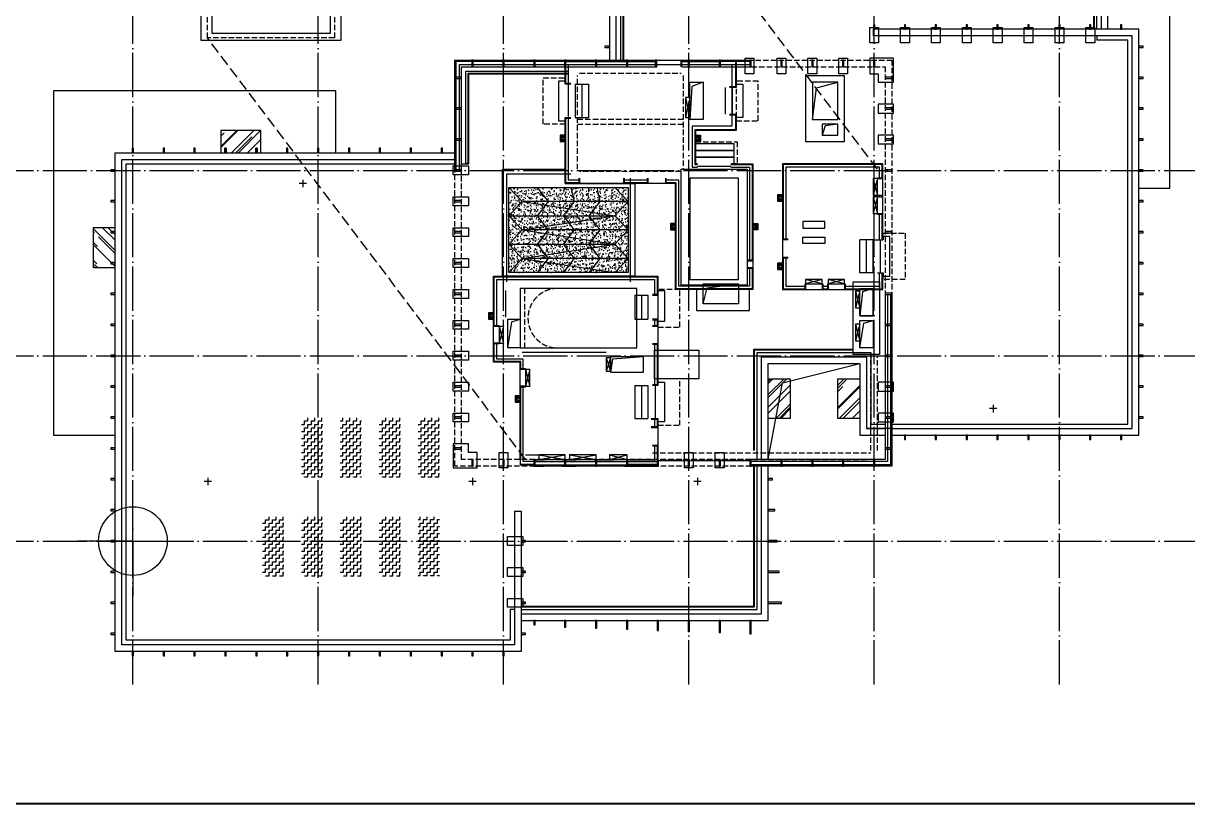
# Model space of a CAD drawing. Extents: x -292644 to 263613, y -713695 to 491457.
# Drawn here: x -4966 to 47815, y 285050 to 320466 of the extents above; entities that cross this region are included whole.
import ezdxf
from ezdxf.xclip import XClip

# ---------------------------------------------------------------- set-up
doc = ezdxf.new("R2010")
doc.units = 0
doc.header["$LTSCALE"] = 1000
doc.header["$MEASUREMENT"] = 0
for name, pattern in [('10#楼幕墙$0$DASH', [0.35, 0.25, -0.1]), ('104-10 轴网$0$DOTE', [2.42, 2, -0.2, 0.02, -0.2]), ('X-104 8#10#平面_t3$0$109-34 轴网$0$L1$0$$AUDIT_BAD_LTYPE1', [0]), ('X-104 8#10#平面_t3$0$DASH', [0.35, 0.25, -0.1]), ('三跑梯-奇数F顶层$0$DASH', [0.35, 0.25, -0.1])]:
    doc.linetypes.add(name, pattern=pattern)
doc.layers.get('0').update_dxf_attribs({"linetype": 'CONTINUOUS'})
doc.layers.get('Defpoints').update_dxf_attribs({"linetype": 'CONTINUOUS'})
for name, color, linetype, plot in [('10#楼幕墙$0$04-不打印_辅助线', 165, 'CONTINUOUS', False), ('X-104 8#10#平面_t3$0$04-不打印_辅助线', 165, 'CONTINUOUS', False), ('三跑梯-奇数F顶层$0$04-不打印_辅助线', 165, 'CONTINUOUS', False)]:
    doc.layers.add(name, color=color, linetype=linetype, plot=plot)
for name, color, linetype in [('10#楼幕墙$0$10#楼幕墙$0$A-C_玻璃幕墙', 140, 'CONTINUOUS'), ('10#楼幕墙$0$A-C_玻璃幕墙', 140, 'CONTINUOUS'), ('10#楼幕墙$0$A-O_屋面', 201, 'CONTINUOUS'), ('10#楼幕墙$0$A-金属背板', 30, 'CONTINUOUS'), ('10#楼幕墙$0$EH_石材', 116, 'CONTINUOUS'), ('104-10 轴网$0$A_AXIS-轴线', 36, '104-10 轴网$0$DOTE'), ('X-104 8#10#平面_t3$0$00-图签', 7, 'CONTINUOUS'), ('X-104 8#10#平面_t3$0$00-图纸会审附图', 1, 'CONTINUOUS'), ('X-104 8#10#平面_t3$0$01-标注_尺寸', 124, 'CONTINUOUS'), ('X-104 8#10#平面_t3$0$05-填充_156', 156, 'CONTINUOUS'), ('X-104 8#10#平面_t3$0$A-C_玻璃幕墙', 140, 'CONTINUOUS'), ('X-104 8#10#平面_t3$0$A-E_栏杆', 232, 'CONTINUOUS'), ('X-104 8#10#平面_t3$0$A-E_楼梯', 171, 'CONTINUOUS'), ('X-104 8#10#平面_t3$0$A-O_分水线', 127, 'CONTINUOUS'), ('X-104 8#10#平面_t3$0$A-O_屋面', 201, 'CONTINUOUS'), ('X-104 8#10#平面_t3$0$A-O_散水', 134, 'CONTINUOUS'), ('X-104 8#10#平面_t3$0$A-SUR_保温', 222, 'CONTINUOUS'), ('X-104 8#10#平面_t3$0$A-SUR_看线', 231, 'CONTINUOUS'), ('X-104 8#10#平面_t3$0$A-TECH_结构', 21, 'CONTINUOUS'), ('X-104 8#10#平面_t3$0$A_STR-砌块墙', 121, 'CONTINUOUS'), ('X-104 8#10#平面_t3$0$D_铝板', 181, 'CONTINUOUS'), ('X-104 8#10#平面_t3$0$E-墙面分格', 146, 'CONTINUOUS'), ('X-104 8#10#平面_t3$0$EH_玻璃', 156, 'CONTINUOUS'), ('X-104 8#10#平面_t3$0$EH_石材', 116, 'CONTINUOUS'), ('X-104 8#10#平面_t3$0$图例', 7, 'CONTINUOUS')]:
    doc.layers.add(name, color=color, linetype=linetype)
doc.layers.get('X-104 8#10#平面_t3$0$01-标注_尺寸').off()
doc.layers.get('X-104 8#10#平面_t3$0$A-O_分水线').off()
pattern_1 = [(0, (-2e-10, 59400), (158.75, 158.75), [158.75, -158.75]), (90, (158.75, 59400), (-158.75, 158.75), [158.75, -158.75])]

# ---------------------------------------------------------------- blocks, each defined once
blk = doc.blocks.new('10#楼幕墙$0$2')
for points in [[(-199772, 234016), (-199772, 236514)], [(-199772, 234016), (-202271, 234016)], [(-199772, 234016), (-199772, 231517)], [(-199772, 234016), (-197274, 234016)]]:
    blk.add_lwpolyline(points)
blk.add_circle((-199772, 234016), 1557)
blk = doc.blocks.new('*U3407')
at = {"layer": '10#楼幕墙$0$10#楼幕墙$0$A-C_玻璃幕墙'}
blk.add_line((-25, -25), (25, 25), dxfattribs=at)
blk = doc.blocks.new('*U3408')
at = {"layer": '10#楼幕墙$0$EH_石材', "color": 0, "linetype": 'ByBlock', "lineweight": -2, "transparency": 16777216}
for p in [(0, 0), (50, 0), (100, 0), (150, 0), (200, 0), (250, 0), (300, 0), (350, 0), (400, 0), (450, 0), (500, 0), (550, 0), (600, 0), (650, 0), (700, 0), (750, 0), (800, 0), (850, 0), (900, 0), (950, 0), (1000, 0), (1050, 0), (1100, 0), (1150, 0), (1200, 0), (1250, 0), (1300, 0)]:
    blk.add_blockref('*U3407', p, dxfattribs=at)
blk = doc.blocks.new('*U3409')
at = {"layer": '10#楼幕墙$0$10#楼幕墙$0$A-C_玻璃幕墙'}
blk.add_line((-25, -25), (25, 25), dxfattribs=at)
blk = doc.blocks.new('*U3410')
at = {"layer": '10#楼幕墙$0$EH_石材', "color": 0, "linetype": 'ByBlock', "lineweight": -2, "transparency": 16777216}
for p in [(0, 0), (50, 0), (100, 0), (150, 0), (200, 0), (250, 0), (300, 0), (350, 0), (400, 0), (450, 0), (500, 0), (550, 0), (600, 0), (650, 0), (700, 0), (750, 0), (800, 0), (850, 0), (900, 0), (950, 0), (1000, 0), (1050, 0), (1100, 0), (1150, 0), (1200, 0), (1250, 0), (1300, 0)]:
    blk.add_blockref('*U3409', p, dxfattribs=at)
blk = doc.blocks.new('*U3411')
at = {"layer": '10#楼幕墙$0$10#楼幕墙$0$A-C_玻璃幕墙'}
blk.add_line((-25, -25), (25, 25), dxfattribs=at)
blk = doc.blocks.new('*U3412')
at = {"layer": '10#楼幕墙$0$EH_石材', "color": 0, "linetype": 'ByBlock', "lineweight": -2, "transparency": 16777216}
for p in [(0, 0), (50, 0), (100, 0), (150, 0), (200, 0), (250, 0), (300, 0), (350, 0), (400, 0), (450, 0), (500, 0), (550, 0), (600, 0), (650, 0), (700, 0), (750, 0), (800, 0), (850, 0), (900, 0), (950, 0), (1000, 0), (1050, 0), (1100, 0), (1150, 0), (1200, 0), (1250, 0), (1300, 0)]:
    blk.add_blockref('*U3411', p, dxfattribs=at)
blk = doc.blocks.new('10#楼幕墙')
at = {"layer": '10#楼幕墙$0$10#楼幕墙$0$A-C_玻璃幕墙'}
for p, q in [((23830, 300400), (18228, 300400)), ((18230, 300450), (23798, 300450))]:
    blk.add_line(p, q, dxfattribs=at)
at = {"layer": '10#楼幕墙$0$A-C_玻璃幕墙'}
for p, q in [((24850, 318500), (24850, 318800)), ((24880, 318500), (24880, 318800)), ((18230, 300700), (23800, 300700)), ((18230, 300600), (23800, 300600)), ((18230, 300400), (18645, 300400)), ((19455, 300400), (20095, 300400))]:
    blk.add_line(p, q, dxfattribs=at)
for points in [[(33570, 320200), (33630, 320200), (33630, 320400), (33570, 320400)], [(34970, 320200), (35030, 320200), (35030, 320400), (34970, 320400)], [(36370, 320200), (36430, 320200), (36430, 320400), (36370, 320400)], [(37770, 320200), (37830, 320200), (37830, 320400), (37770, 320400)], [(39170, 320200), (39230, 320200), (39230, 320400), (39170, 320400)], [(40570, 320200), (40630, 320200), (40630, 320400), (40570, 320400)], [(41970, 320200), (42030, 320200), (42030, 320400), (41970, 320400)], [(43370, 320200), (43430, 320200), (43430, 320400), (43370, 320400)], [(44770, 320200), (44830, 320200), (44830, 320400), (44770, 320400)], [(21600, 319430), (21400, 319430), (21400, 319370), (21600, 319370)], [(45600, 319370), (45800, 319370), (45800, 319430), (45600, 319430)], [(15370, 318500), (15430, 318500), (15430, 318800), (15370, 318800)], [(16770, 318500), (16830, 318500), (16830, 318800), (16770, 318800)], [(18170, 318500), (18230, 318500), (18230, 318800), (18170, 318800)], [(19570, 318500), (19630, 318500), (19630, 318800), (19570, 318800)], [(20970, 318500), (21030, 318500), (21030, 318800), (20970, 318800)], [(22370, 318500), (22430, 318500), (22430, 318800), (22370, 318800)], [(23670, 318500), (23749, 318500), (23749, 318800), (23670, 318800)], [(25170, 318500), (25230, 318500), (25230, 318800), (25170, 318800)], [(26570, 318500), (26630, 318500), (26630, 318800), (26570, 318800)], [(27970, 318500), (28030, 318500), (28030, 318800), (27970, 318800)], [(29370, 318500), (29430, 318500), (29430, 318800), (29370, 318800)], [(30770, 318500), (30830, 318500), (30830, 318800), (30770, 318800)], [(32170, 318500), (32230, 318500), (32230, 318800), (32170, 318800)], [(33570, 318500), (33630, 318500), (33630, 318800), (33570, 318800)], [(14900, 317970), (14900, 318030), (14600, 318030), (14600, 317970)], [(34400, 317970), (34400, 318030), (34100, 318030), (34100, 317970)], [(45600, 317970), (45800, 317970), (45800, 318030), (45600, 318030)], [(14900, 316570), (14900, 316630), (14600, 316630), (14600, 316570)], [(34400, 316570), (34400, 316630), (34100, 316630), (34100, 316570)], [(45600, 316570), (45800, 316570), (45800, 316630), (45600, 316630)], [(14900, 315170), (14900, 315230), (14600, 315230), (14600, 315170)], [(34400, 315170), (34400, 315230), (34100, 315230), (34100, 315170)], [(45600, 315170), (45800, 315170), (45800, 315230), (45600, 315230)], [(30, 314600), (30, 314800), (-30, 314800), (-30, 314600)], [(1430, 314600), (1430, 314800), (1370, 314800), (1370, 314600)], [(2830, 314600), (2830, 314800), (2770, 314800), (2770, 314600)], [(4230, 314600), (4230, 314800), (4170, 314800), (4170, 314600)], [(5630, 314600), (5630, 314800), (5570, 314800), (5570, 314600)], [(7030, 314600), (7030, 314800), (6970, 314800), (6970, 314600)], [(8430, 314600), (8430, 314800), (8370, 314800), (8370, 314600)], [(9830, 314600), (9830, 314800), (9770, 314800), (9770, 314600)], [(11230, 314600), (11230, 314800), (11170, 314800), (11170, 314600)], [(12630, 314600), (12630, 314800), (12570, 314800), (12570, 314600)], [(14030, 314600), (14030, 314800), (13970, 314800), (13970, 314600)], [(-800, 313830), (-1000, 313830), (-1000, 313770), (-800, 313770)], [(14900, 313770), (14900, 313830), (14600, 313830), (14600, 313770)], [(34400, 313770), (34400, 313830), (34100, 313830), (34100, 313770)], [(45600, 313770), (45800, 313770), (45800, 313830), (45600, 313830)], [(-800, 312430), (-1000, 312430), (-1000, 312370), (-800, 312370)], [(14900, 312370), (14900, 312430), (14600, 312430), (14600, 312370)], [(45600, 312370), (45800, 312370), (45800, 312430), (45600, 312430)], [(-800, 311030), (-1000, 311030), (-1000, 310970), (-800, 310970)], [(14900, 310970), (14900, 311030), (14600, 311030), (14600, 310970)], [(34400, 310970), (34400, 311030), (34100, 311030), (34100, 310970)], [(45600, 310970), (45800, 310970), (45800, 311030), (45600, 311030)], [(-800, 309630), (-1000, 309630), (-1000, 309570), (-800, 309570)], [(14900, 309570), (14900, 309630), (14600, 309630), (14600, 309570)], [(45600, 309570), (45800, 309570), (45800, 309630), (45600, 309630)], [(-800, 308230), (-1000, 308230), (-1000, 308170), (-800, 308170)], [(14900, 308170), (14900, 308230), (14600, 308230), (14600, 308170)], [(34400, 308170), (34400, 308230), (34100, 308230), (34100, 308170)], [(45600, 308170), (45800, 308170), (45800, 308230), (45600, 308230)], [(-800, 306830), (-1000, 306830), (-1000, 306770), (-800, 306770)], [(14900, 306770), (14900, 306830), (14600, 306830), (14600, 306770)], [(34400, 306770), (34400, 306830), (34100, 306830), (34100, 306770)], [(45600, 306770), (45800, 306770), (45800, 306830), (45600, 306830)], [(-800, 305430), (-1000, 305430), (-1000, 305370), (-800, 305370)], [(14900, 305370), (14900, 305430), (14600, 305430), (14600, 305370)], [(34400, 305370), (34400, 305430), (34100, 305430), (34100, 305370)], [(45600, 305370), (45800, 305370), (45800, 305430), (45600, 305430)], [(-800, 304030), (-1000, 304030), (-1000, 303970), (-800, 303970)], [(14900, 303970), (14900, 304030), (14600, 304030), (14600, 303970)], [(34400, 303970), (34400, 304030), (34100, 304030), (34100, 303970)], [(45600, 303970), (45800, 303970), (45800, 304030), (45600, 304030)], [(-800, 302630), (-1000, 302630), (-1000, 302570), (-800, 302570)], [(14900, 302570), (14900, 302630), (14600, 302630), (14600, 302570)], [(34400, 302570), (34400, 302630), (34100, 302630), (34100, 302570)], [(45600, 302570), (45800, 302570), (45800, 302630), (45600, 302630)], [(34970, 301600), (35030, 301600), (35030, 301800), (34970, 301800)], [(36370, 301600), (36430, 301600), (36430, 301800), (36370, 301800)], [(37770, 301600), (37830, 301600), (37830, 301800), (37770, 301800)], [(39170, 301600), (39230, 301600), (39230, 301800), (39170, 301800)], [(40570, 301600), (40630, 301600), (40630, 301800), (40570, 301800)], [(41970, 301600), (42030, 301600), (42030, 301800), (41970, 301800)], [(43370, 301600), (43430, 301600), (43430, 301800), (43370, 301800)], [(44770, 301600), (44830, 301600), (44830, 301800), (44770, 301800)], [(-800, 301230), (-1000, 301230), (-1000, 301170), (-800, 301170)], [(14900, 301170), (14900, 301230), (14600, 301230), (14600, 301170)], [(34400, 301170), (34400, 301230), (34100, 301230), (34100, 301170)], [(15370, 300400), (15430, 300400), (15430, 300700), (15370, 300700)], [(16770, 300400), (16830, 300400), (16830, 300700), (16770, 300700)], [(18170, 300400), (18230, 300400), (18230, 300700), (18170, 300700)], [(19570, 300400), (19630, 300400), (19630, 300700), (19570, 300700)], [(20970, 300400), (21030, 300400), (21030, 300700), (20970, 300700)], [(22370, 300400), (22430, 300400), (22430, 300700), (22370, 300700)], [(23770, 300400), (23830, 300400), (23830, 300700), (23770, 300700)], [(25170, 300400), (25230, 300400), (25230, 300700), (25170, 300700)], [(26570, 300400), (26630, 300400), (26630, 300700), (26570, 300700)], [(27970, 300400), (28030, 300400), (28030, 300700), (27970, 300700)], [(29370, 300400), (29430, 300400), (29430, 300700), (29370, 300700)], [(30770, 300400), (30830, 300400), (30830, 300700), (30770, 300700)], [(32170, 300400), (32230, 300400), (32230, 300700), (32170, 300700)], [(33569, 300400), (33629, 300400), (33629, 300700), (33569, 300700)], [(-800, 299830), (-1000, 299830), (-1000, 299770), (-800, 299770)], [(28800, 299770), (29000, 299770), (29000, 299830), (28800, 299830)], [(-800, 298430), (-1000, 298430), (-1000, 298370), (-800, 298370)], [(28800, 298370), (29100, 298370), (29100, 298430), (28800, 298430)], [(-800, 297030), (-1000, 297030), (-1000, 296970), (-800, 296970)], [(17600, 296970), (17800, 296970), (17800, 297030), (17600, 297030)], [(28800, 296970), (29200, 296970), (29200, 297030), (28800, 297030)], [(-800, 295630), (-1000, 295630), (-1000, 295570), (-800, 295570)], [(17600, 295570), (17800, 295570), (17800, 295630), (17600, 295630)], [(28800, 295570), (29300, 295570), (29300, 295630), (28800, 295630)], [(-800, 294230), (-1000, 294230), (-1000, 294170), (-800, 294170)], [(17600, 294170), (17800, 294170), (17800, 294230), (17600, 294230)], [(28800, 294170), (29400, 294170), (29400, 294230), (28800, 294230)], [(18170, 293200), (18230, 293200), (18230, 293400), (18170, 293400)], [(19570, 293100), (19630, 293100), (19630, 293400), (19570, 293400)], [(20970, 293050), (21030, 293050), (21030, 293400), (20970, 293400)], [(22370, 293000), (22430, 293000), (22430, 293400), (22370, 293400)], [(23770, 292950), (23830, 292950), (23830, 293400), (23770, 293400)], [(25170, 292900), (25230, 292900), (25230, 293400), (25170, 293400)], [(26570, 292850), (26630, 292850), (26630, 293400), (26570, 293400)], [(27970, 292800), (28030, 292800), (28030, 293400), (27970, 293400)], [(-800, 292830), (-1000, 292830), (-1000, 292770), (-800, 292770)], [(17600, 292770), (17800, 292770), (17800, 292830), (17600, 292830)], [(30, 291800), (30, 292000), (-30, 292000), (-30, 291800)], [(1430, 291800), (1430, 292000), (1370, 292000), (1370, 291800)], [(2830, 291800), (2830, 292000), (2770, 292000), (2770, 291800)], [(4230, 291800), (4230, 292000), (4170, 292000), (4170, 291800)], [(5630, 291800), (5630, 292000), (5570, 292000), (5570, 291800)], [(7030, 291800), (7030, 292000), (6970, 292000), (6970, 291800)], [(8430, 291800), (8430, 292000), (8370, 292000), (8370, 291800)], [(9830, 291800), (9830, 292000), (9770, 292000), (9770, 291800)], [(11230, 291800), (11230, 292000), (11170, 292000), (11170, 291800)], [(12630, 291800), (12630, 292000), (12570, 292000), (12570, 291800)], [(14030, 291800), (14030, 292000), (13970, 292000), (13970, 291800)], [(15430, 291800), (15430, 292000), (15370, 292000), (15370, 291800)], [(16830, 291800), (16830, 292000), (16770, 292000), (16770, 291800)]]:
    blk.add_lwpolyline(points, close=True, dxfattribs=at)
for points in [[(14600, 313770), (14600, 318800), (27970, 318800)], [(14650, 313770), (14650, 318750), (23670, 318750)], [(14800, 313770), (14800, 318600), (23670, 318600)], [(14900, 313770), (14900, 318500), (23720, 318500)], [(24880, 318750), (27970, 318750)], [(24880, 318600), (27970, 318600)], [(24880, 318500), (27970, 318500)], [(34400, 308170), (34400, 300400), (28030, 300400)], [(34350, 308170), (34350, 300450), (28030, 300450)], [(34200, 308170), (34200, 300600), (28030, 300600)], [(34100, 308170), (34100, 300700), (28030, 300700)]]:
    blk.add_lwpolyline(points, dxfattribs=at)
at = {"layer": '10#楼幕墙$0$A-C_玻璃幕墙', "linetype": '10#楼幕墙$0$DASH'}
for points in [[(23670, 318800), (34400, 318800), (34400, 308170)], [(23670, 318500), (23720, 318500)], [(24880, 318500), (34100, 318500), (34100, 308170)], [(28030, 300400), (14600, 300400), (14600, 313770)], [(28030, 300700), (14900, 300700), (14900, 313770)]]:
    blk.add_lwpolyline(points, dxfattribs=at)
at = {"layer": '10#楼幕墙$0$A-O_屋面'}
for p, q in [((33570, 319900), (33570, 320200)), ((43700, 319900), (43700, 319700)), ((17300, 298360), (17600, 298360))]:
    blk.add_line(p, q, dxfattribs=at)
for points in [[(44200, 320200), (44200, 331400), (21600, 331400), (21600, 318800)], [(43900, 320200), (43900, 331100), (21900, 331100), (21900, 318800)], [(43700, 320200), (43700, 330900), (22100, 330900), (22100, 318800)], [(34400, 301800), (45600, 301800), (45600, 320200), (33570, 320200)], [(34400, 302100), (45300, 302100), (45300, 319900), (33570, 319900)], [(34400, 302300), (45100, 302300), (45100, 319700), (43700, 319700)], [(17600, 298360), (17600, 292000), (-800, 292000), (-800, 314600), (14600, 314600)], [(17300, 298360), (17300, 292300), (-500, 292300), (-500, 314300), (14600, 314300)], [(17300, 293900), (17100, 293900), (17100, 292500), (-300, 292500), (-300, 314100), (14600, 314100)], [(28300, 300700), (28300, 305550), (33450, 305550), (33450, 302300), (34100, 302300)], [(28500, 300700), (28500, 305350), (33250, 305350), (33250, 302100), (34100, 302100)], [(28800, 300700), (28800, 305050), (32950, 305050), (32950, 301800), (34100, 301800)], [(17600, 293400), (28800, 293400), (28800, 300400)], [(17600, 293700), (28500, 293700), (28500, 300400)], [(17600, 293900), (28300, 293900), (28300, 300400)]]:
    blk.add_lwpolyline(points, dxfattribs=at)
at = {"layer": '10#楼幕墙$0$A-金属背板'}
for points in [[(19630, 318730), (20970, 318730), (20970, 318750), (19630, 318750)], [(21030, 318730), (22370, 318730), (22370, 318750), (21030, 318750)], [(22430, 318730), (23670, 318730), (23670, 318750), (22430, 318750)], [(24880, 318730), (25170, 318730), (25170, 318750), (24880, 318750)], [(25230, 318730), (26570, 318730), (26570, 318750), (25230, 318750)], [(26630, 318750), (27350, 318750), (27350, 318500), (27330, 318500), (27330, 318730), (26630, 318730)], [(17550, 300700), (17550, 300450), (18170, 300450), (18170, 300470), (17570, 300470), (17570, 300700)], [(22430, 300450), (23770, 300450), (23770, 300470), (22430, 300470)]]:
    blk.add_lwpolyline(points, close=True, dxfattribs=at)
at = {"layer": '10#楼幕墙$0$04-不打印_辅助线'}
blk.add_blockref('10#楼幕墙$0$2', (199772, 62984), dxfattribs=at)
at = {"layer": '10#楼幕墙$0$EH_石材', "color": 1}
for name, p in [('*U3408', (18253, 300425)), ('*U3410', (19653, 300425)), ('*U3412', (21053, 300425))]:
    blk.add_blockref(name, p, dxfattribs=at)
blk = doc.blocks.new('104-10 轴网')
at = {"layer": '104-10 轴网$0$A_AXIS-轴线', "linetype": '104-10 轴网$0$DOTE'}
for p, q in [((0, -6500), (0, 40100)), ((8400, -6500), (8400, 40100)), ((16800, -6500), (16800, 40100)), ((25200, -6500), (25200, 40100)), ((33600, -6500), (33600, 40100)), ((42000, -6500), (42000, 40100)), ((-6500, 16800), (48500, 16800)), ((-6500, 8400), (48500, 8400)), ((-6500, 0), (48500, 0))]:
    blk.add_line(p, q, dxfattribs=at)
at = {"layer": 'Defpoints'}
blk.add_lwpolyline([(-16050, 45500), (58050, 45500), (58050, -11900), (-16050, -11900)], close=True, dxfattribs=at)
blk = doc.blocks.new('X-104 8#10#平面_t3$0$天窗')
at = {"layer": 'X-104 8#10#平面_t3$0$A-C_玻璃幕墙'}
for p, q in [((1263, 5280), (1263, 480)), ((2550, 5280), (2550, 480)), ((3837, 5280), (3837, 480)), ((1263, 480), (1907, 4680)), ((1907, -120), (1907, 4680)), ((2550, 480), (1907, 4680)), ((2550, 480), (3193, 4680)), ((3193, -120), (3193, 4680)), ((3837, 480), (3193, 4680)), ((3837, 480), (4480, 4680))]:
    blk.add_line(p, q, dxfattribs=at)
blk.add_lwpolyline([(620, 5280), (4480, 5280), (4480, -120), (620, -120), (620, 2310), (620, 2310)], close=True, dxfattribs=at)
for points in [[(620, 4680), (1263, 5280), (1907, 4680)], [(1907, 4680), (2550, 5280), (3193, 4680)], [(3193, 4680), (3837, 5280), (4480, 4680)], [(620, -120), (1263, 480), (1907, -120)], [(1907, -120), (2550, 480), (3193, -120)], [(3193, -120), (3837, 480), (4480, -120)]]:
    blk.add_lwpolyline(points, dxfattribs=at)
at = {"layer": 'X-104 8#10#平面_t3$0$D_铝板'}
blk.add_lwpolyline([(450, 5580), (4650, 5580), (4650, -420), (-200, -420), (-200, 2430), (450, 2430), (450, 5580)], dxfattribs=at)
at = {"layer": 'X-104 8#10#平面_t3$0$E-墙面分格'}
for points in [[(620, 3861), (1263, 4005), (1907, 3505)], [(1907, 3505), (2550, 4005), (3193, 3505)], [(3193, 3505), (3837, 4005), (4480, 3505)], [(620, 2686), (1263, 2830), (1907, 2330)], [(1907, 2330), (2550, 2830), (3193, 2330)], [(3193, 2330), (3837, 2830), (4480, 2330)], [(620, 1155), (1263, 1655), (1907, 1155)], [(1907, 1155), (2550, 1655), (3193, 1155)], [(3193, 1155), (3837, 1655), (4480, 1155)]]:
    blk.add_lwpolyline(points, dxfattribs=at)
blk = doc.blocks.new('三跑梯-奇数F顶层')
at = {"color": 8, "linetype": '三跑梯-奇数F顶层$0$DASH'}
blk.add_arc((1350, 1710), 1350, 180, 0, dxfattribs=at)
at = {"layer": '三跑梯-奇数F顶层$0$04-不打印_辅助线', "linetype": '三跑梯-奇数F顶层$0$DASH'}
blk.add_line((0, 200), (2700, 200), dxfattribs=at)
at = {"layer": '三跑梯-奇数F顶层$0$04-不打印_辅助线'}
blk.add_lwpolyline([(2700, 5300), (0, 5300), (0, 0), (2700, 0)], close=True, dxfattribs=at)
blk = doc.blocks.new('X-104 8#10#平面_t3$0$fdghdgfh')
at = {"layer": 'X-104 8#10#平面_t3$0$EH_玻璃'}
h = blk.add_hatch(dxfattribs=at)
h.set_pattern_fill('AR-RROOF', color=256, scale=600, angle=135)
h.set_pattern_definition([(135, (42800, -184500), (-1724.2092, 646.5784), [11430, -1524, 3810, -762]), (135, (41814, -184052.8), (-177.809, -1255.44), [2286, -251.46, 4572, -571.5]), (135, (42072.6, -184688.6), (-3162.8462, 2440.8336), [6096, -1066.8, 3048, -762])])
h.paths.add_polyline_path([(-1000, 900), (-1000, -900), (0, -900), (0, 900)])
at = {"layer": 'X-104 8#10#平面_t3$0$A-C_玻璃幕墙'}
blk.add_lwpolyline([(-1000, 900), (-1000, -900), (0, -900), (0, 900)], close=True, dxfattribs=at)
blk = doc.blocks.new('X-104 8#10#平面_t3$0$jtkjuyriuy')
h = blk.add_hatch()
h.set_pattern_fill('ANSI31', color=8, scale=30, angle=45)
h.set_pattern_definition([(90, (0, 0), (-47.625, 1e-14), [])])
h.paths.add_polyline_path([(-138, 138), (138, 138), (138, -138), (-138, -138)])
for points in [[(-168, 168), (168, 168), (168, -168), (-168, -168)], [(-138, 138), (138, 138), (138, -138), (-138, -138)]]:
    blk.add_lwpolyline(points, close=True)
at = {"layer": 'X-104 8#10#平面_t3$0$04-不打印_辅助线'}
for p, q in [((-168, 0), (168, 0)), ((0, 168), (0, -168))]:
    blk.add_line(p, q, dxfattribs=at)
blk = doc.blocks.new('*U3225')
for p, q in [((1100, 500), (0, 500)), ((0, 500), (0, -100)), ((1100, 200), (0, 200)), ((1100, 500), (1100, -100)), ((1100, -100), (0, -100))]:
    blk.add_line(p, q)
blk = doc.blocks.new('X-104 8#10#平面_t3$0$uyrii7ur')
at = {"layer": 'X-104 8#10#平面_t3$0$A-TECH_结构', "linetype": 'X-104 8#10#平面_t3$0$109-34 轴网$0$L1$0$$AUDIT_BAD_LTYPE1'}
for points in [[(25250, 20800), (25850, 20800), (25850, 19100), (25250, 19100)], [(30800, 19100), (31950, 19100), (31950, 20800), (30800, 20800)], [(31250, 18400), (31950, 18400), (31950, 18900), (31250, 18900)], [(27450, 10750), (25850, 10750), (25850, 11650), (27450, 11650)], [(33550, 10200), (32950, 10200), (32950, 11450), (33550, 11450)], [(33550, 8750), (32950, 8750), (32950, 10000), (33550, 10000)], [(21650, 7650), (23150, 7650), (23150, 8350), (21650, 8350)]]:
    blk.add_lwpolyline(points, close=True, dxfattribs=at)
for points in [[(25850, 20800), (25335, 20603), (25250, 19100)], [(25850, 10750), (26037, 11474), (27450, 11650)], [(33550, 10200), (33550, 11450), (33079, 11291), (32950, 10200), (33550, 10200)], [(23150, 8350), (21746, 8244), (21650, 7650)]]:
    blk.add_lwpolyline(points, dxfattribs=at)
at = {"layer": 'X-104 8#10#平面_t3$0$A-TECH_结构'}
for points in [[(30800, 19100), (30995, 20538), (31950, 20800)], [(31950, 18900), (31381, 18817), (31250, 18400)]]:
    blk.add_lwpolyline(points, dxfattribs=at)
for points in [[(17550, 10050), (17550, 8750), (17000, 8750), (17181, 9940)], [(17550, 8750), (17000, 8750), (17000, 10050), (17550, 10050)], [(33550, 10000), (33550, 8750), (32950, 8750), (33138, 9881)]]:
    blk.add_lwpolyline(points, close=True, dxfattribs=at)
blk = doc.blocks.new('*U3227')
for p, q in [((1500, 500), (0, 500)), ((0, 500), (0, -100)), ((1500, 200), (0, 200)), ((1500, 500), (1500, -100)), ((1500, -100), (0, -100))]:
    blk.add_line(p, q)
blk = doc.blocks.new('X-104 8#10#平面_t3$0$A$C6C68079C')
at = {"layer": 'X-104 8#10#平面_t3$0$图例'}
for p, q in [((91, 87), (145, 141)), ((91, -87), (145, -137))]:
    blk.add_line(p, q, dxfattribs=at)
for points in [[(-80, -137), (-80, 141), (145, 141), (145, -137)], [(-80, -87), (-80, 87), (91, 87), (91, -87)]]:
    blk.add_lwpolyline(points, close=True, dxfattribs=at)
at = {"layer": 'X-104 8#10#平面_t3$0$图例', "color": 6}
blk.add_circle((0, 0), 50, dxfattribs=at)
blk = doc.blocks.new('X-104 8#10#平面_t3$0$mqjc')
blk.add_lwpolyline([(0, 200), (700, 200), (700, -200), (0, -200)], close=True)
blk = doc.blocks.new('X-104 8#10#平面_t3$0$fdgdfg')
at = {"layer": 'X-104 8#10#平面_t3$0$A-O_散水'}
for points in [[(18880, 18560), (18880, 17860), (19260, 17860), (19260, 17480), (19960, 17480), (19960, 18560)], [(1080, 0), (1080, 700), (700, 700), (700, 1080), (0, 1080), (0, 0)]]:
    blk.add_lwpolyline(points, close=True, dxfattribs=at)
at = {"layer": 'X-104 8#10#平面_t3$0$A-O_散水', "rotation": 90}
for p in [(19080, 19260), (20480, 19260), (21880, 19260), (23280, 19260), (24680, 19260), (26080, 19260), (27480, 19260), (28880, 19260), (13430, 17860), (14880, 17860), (16280, 17860), (17680, 17860), (2280, 0), (10680, 0), (12080, 0)]:
    blk.add_blockref('X-104 8#10#平面_t3$0$mqjc', p, dxfattribs=at)
at = {"layer": 'X-104 8#10#平面_t3$0$A-O_散水', "xscale": -1, "rotation": 359.9999999999999}
for p in [(19960, 16280), (19960, 14880), (19960, 3680), (19960, 2280)]:
    blk.add_blockref('X-104 8#10#平面_t3$0$mqjc', p, dxfattribs=at)
at = {"layer": 'X-104 8#10#平面_t3$0$A-O_散水'}
for p in [(0, 13480), (0, 12080), (0, 10680), (0, 9280), (0, 7880), (0, 6480), (0, 5080), (0, 3680), (0, 2280), (2460, -3320), (2460, -4720), (2460, -6120)]:
    blk.add_blockref('X-104 8#10#平面_t3$0$mqjc', p, dxfattribs=at)
blk = doc.blocks.new('*U3251')
at = {"linetype": 'X-104 8#10#平面_t3$0$109-34 轴网$0$L1$0$$AUDIT_BAD_LTYPE1'}
for p, q in [((0, -200), (1200, 0)), ((0, 0), (1200, -200))]:
    blk.add_line(p, q, dxfattribs=at)
blk.add_lwpolyline([(0, -200), (1200, -200), (1200, 0), (0, 0)], close=True, dxfattribs=at)
blk = doc.blocks.new('*U3239')
at = {"linetype": 'X-104 8#10#平面_t3$0$109-34 轴网$0$L1$0$$AUDIT_BAD_LTYPE1'}
for p, q in [((0, -200), (750, 0)), ((0, 0), (750, -200))]:
    blk.add_line(p, q, dxfattribs=at)
blk.add_lwpolyline([(0, -200), (750, -200), (750, 0), (0, 0)], close=True, dxfattribs=at)
blk = doc.blocks.new('*U3240')
at = {"linetype": 'X-104 8#10#平面_t3$0$109-34 轴网$0$L1$0$$AUDIT_BAD_LTYPE1'}
for p, q in [((0, -200), (602, 0)), ((0, 0), (602, -200))]:
    blk.add_line(p, q, dxfattribs=at)
blk.add_lwpolyline([(0, -200), (602, -200), (602, 0), (0, 0)], close=True, dxfattribs=at)
blk = doc.blocks.new('X-104 8#10#平面_t3$0$111111111')
at = {"linetype": 'X-104 8#10#平面_t3$0$109-34 轴网$0$L1$0$$AUDIT_BAD_LTYPE1'}
for p, q in [((0, -200), (900, 0)), ((0, 0), (900, -200))]:
    blk.add_line(p, q, dxfattribs=at)
blk.add_lwpolyline([(0, -200), (900, -200), (900, 0), (0, 0)], close=True, dxfattribs=at)
blk = doc.blocks.new('*U3250')
at = {"linetype": 'X-104 8#10#平面_t3$0$109-34 轴网$0$L1$0$$AUDIT_BAD_LTYPE1'}
for p, q in [((0, -200), (800, 0)), ((0, 0), (800, -200))]:
    blk.add_line(p, q, dxfattribs=at)
blk.add_lwpolyline([(0, -200), (800, -200), (800, 0), (0, 0)], close=True, dxfattribs=at)
blk = doc.blocks.new('X-104 8#10#平面_t3')
h = blk.add_hatch()
h.set_pattern_fill('ZIGZAG', color=18, scale=100)
h.set_pattern_definition(pattern_1)
h.paths.add_polyline_path([(7640, 302580), (8605, 302580), (8605, 299900), (7640, 299900)])
h = blk.add_hatch()
h.set_pattern_fill('ZIGZAG', color=18, scale=100)
h.set_pattern_definition(pattern_1)
h.paths.add_polyline_path([(9405, 302580), (10370, 302580), (10370, 299900), (9405, 299900)])
h = blk.add_hatch()
h.set_pattern_fill('ZIGZAG', color=18, scale=100)
h.set_pattern_definition([(0, (3530, 59400), (158.75, 158.75), [158.75, -158.75]), (90, (3688.75, 59400), (-158.75, 158.75), [158.75, -158.75])])
h.paths.add_polyline_path([(11170, 302580), (12135, 302580), (12135, 299900), (11170, 299900)])
h = blk.add_hatch()
h.set_pattern_fill('ZIGZAG', color=18, scale=100)
h.set_pattern_definition([(0, (5295, 59400), (158.75, 158.75), [158.75, -158.75]), (90, (5453.75, 59400), (-158.75, 158.75), [158.75, -158.75])])
h.paths.add_polyline_path([(12935, 302580), (13900, 302580), (13900, 299900), (12935, 299900)])
h = blk.add_hatch()
h.set_pattern_fill('ZIGZAG', color=18, scale=100)
h.set_pattern_definition([(0, (-1765, 54920), (158.75, 158.75), [158.75, -158.75]), (90, (-1606.25, 54920), (-158.75, 158.75), [158.75, -158.75])])
h.paths.add_polyline_path([(5875, 298100), (6840, 298100), (6840, 295420), (5875, 295420)])
h = blk.add_hatch()
h.set_pattern_fill('ZIGZAG', color=18, scale=100)
h.set_pattern_definition([(0, (-2e-08, 54920), (158.75, 158.75), [158.75, -158.75]), (90, (158.75, 54920), (-158.75, 158.75), [158.75, -158.75])])
h.paths.add_polyline_path([(7640, 298100), (8605, 298100), (8605, 295420), (7640, 295420)])
h = blk.add_hatch()
h.set_pattern_fill('ZIGZAG', color=18, scale=100)
h.set_pattern_definition([(0, (1765, 54920), (158.75, 158.75), [158.75, -158.75]), (90, (1923.75, 54920), (-158.75, 158.75), [158.75, -158.75])])
h.paths.add_polyline_path([(9405, 298100), (10370, 298100), (10370, 295420), (9405, 295420)])
h = blk.add_hatch()
h.set_pattern_fill('ZIGZAG', color=18, scale=100)
h.set_pattern_definition([(0, (3530, 54920), (158.75, 158.75), [158.75, -158.75]), (90, (3688.75, 54920), (-158.75, 158.75), [158.75, -158.75])])
h.paths.add_polyline_path([(11170, 298100), (12135, 298100), (12135, 295420), (11170, 295420)])
h = blk.add_hatch()
h.set_pattern_fill('ZIGZAG', color=18, scale=100)
h.set_pattern_definition([(1e-14, (0, -3e-11), (158.75, 158.75), [158.75, -158.75]), (90, (158.75, -3e-11), (-158.75, 158.75), [158.75, -158.75])])
h.paths.add_polyline_path([(12935, 298100), (13900, 298100), (13900, 295420), (12935, 295420)])
at = {"layer": 'X-104 8#10#平面_t3$0$05-填充_156'}
h = blk.add_hatch(dxfattribs=at)
h.set_pattern_fill('AR-CONC', color=18, scale=200)
h.set_pattern_definition([(50, (1e-10, 59400), (364.36934, -31.87817), [38.1, -419.1]), (355, (1e-10, 59400), (-70.48565, 382.1133), [30.48, -335.28]), (100.451, (30.36, 59397.34), (293.885, 350.2334), [32.38, -356.18]), (46.1842, (1e-10, 59501.6), (542.1581, -84.08466), [57.15, -628.65]), (96.6356, (45.2, 59494.6), (474.8085, 494.8511), [48.57, -534.27]), (351.184, (1e-10, 59501.6), (474.8092, 494.8502), [45.72, -502.92]), (21, (50.8, 59476.2), (303.22976, -204.53104), [38.1, -419.1]), (326, (50.8, 59476.2), (123.60406, 368.37593), [30.48, -335.28]), (71.4514, (76.07, 59459.16), (426.833, 163.8457), [32.38, -356.18]), (37.5, (1e-10, 59400), (6.177207, 169.11008), [0, -331.216, 0, -340.36, 0, -336.55]), (7.5, (1e-10, 59400), (133.63933, 200.36115), [0, -194.056, 0, -323.596, 0, -128.27]), (327.5, (-113.28, 59400), (271.18119, -11.45749), [0, -127, 0, -396.24, 0, -525.78]), (317.5, (-164.08, 59400), (296.25836, 50.85298), [0, -165.1, 0, -263.144, 0, -373.38])])
h.paths.add_polyline_path([(17050, 313030), (22450, 313030), (22450, 309170), (17050, 309170)])
for points in [[(30365, 311178), (31365, 311178), (31365, 311478), (30365, 311478)], [(30365, 310778), (31365, 310778), (31365, 310478), (30365, 310478)]]:
    blk.add_lwpolyline(points, close=True)
at = {"layer": 'X-104 8#10#平面_t3$0$00-图签', "const_width": 100}
blk.add_lwpolyline([(-16050, 285100), (64550, 285100), (64550, 342500), (-16050, 342500)], close=True, dxfattribs=at)
at = {"layer": 'X-104 8#10#平面_t3$0$00-图纸会审附图', "linetype": 'X-104 8#10#平面_t3$0$109-34 轴网$0$L1$0$$AUDIT_BAD_LTYPE1'}
blk.add_line((17800, 300900), (18400, 300900), dxfattribs=at)
at = {"layer": 'X-104 8#10#平面_t3$0$04-不打印_辅助线', "linetype": 'X-104 8#10#平面_t3$0$109-34 轴网$0$L1$0$$AUDIT_BAD_LTYPE1'}
for points in [[(24850, 313850), (27850, 313850), (27850, 308600), (24850, 308600)], [(25250, 308850), (27450, 308850), (27450, 313450), (25250, 313450)]]:
    blk.add_lwpolyline(points, close=True, dxfattribs=at)
at = {"layer": 'X-104 8#10#平面_t3$0$05-填充_156', "color": 18}
blk.add_lwpolyline([(17050, 313030), (22450, 313030), (22450, 309170), (17050, 309170)], close=True, dxfattribs=at)
at = {"layer": 'X-104 8#10#平面_t3$0$A-C_玻璃幕墙', "linetype": 'X-104 8#10#平面_t3$0$109-34 轴网$0$L1$0$$AUDIT_BAD_LTYPE1'}
for p, q in [((18230, 300600), (18675, 300600)), ((19425, 300600), (20125, 300600)), ((20875, 300600), (21730, 300600)), ((22290, 300600), (23770, 300600)), ((22290, 300400), (23770, 300400))]:
    blk.add_line(p, q, dxfattribs=at)
at = {"layer": 'X-104 8#10#平面_t3$0$A-C_玻璃幕墙'}
for points in [[(4230, 314600), (4170, 314600), (4170, 314800), (4230, 314800)], [(5630, 314600), (5570, 314600), (5570, 314800), (5630, 314800)]]:
    blk.add_lwpolyline(points, close=True, dxfattribs=at)
at = {"layer": 'X-104 8#10#平面_t3$0$A-E_栏杆', "linetype": 'X-104 8#10#平面_t3$0$109-34 轴网$0$L1$0$$AUDIT_BAD_LTYPE1'}
for points in [[(22220, 318800), (22220, 330780), (43580, 330780), (43580, 320200)], [(22250, 318800), (22250, 330750), (43550, 330750), (43550, 320200)], [(15100, 314130), (15200, 314130), (15200, 318200), (19750, 318200)], [(15100, 314100), (15230, 314100), (15230, 318170), (19750, 318170)], [(28150, 301100), (28150, 305700), (32650, 305700)], [(28180, 301100), (28180, 305670), (32650, 305670)], [(17600, 294050), (28150, 294050), (28150, 300400)], [(17600, 294020), (28180, 294020), (28180, 300400)]]:
    blk.add_lwpolyline(points, dxfattribs=at)
at = {"layer": 'X-104 8#10#平面_t3$0$A-E_楼梯'}
for p, q in [((19730, 317700), (19730, 316237)), ((26850, 317550), (26850, 316350)), ((27170, 317550), (27170, 316350)), ((27100, 313970), (25600, 313970)), ((33870, 310650), (33870, 309150)), ((21460, 305550), (17650, 305550)), ((23670, 304050), (23670, 302550))]:
    blk.add_line(p, q, dxfattribs=at)
for points in [[(19600, 317700), (19600, 317850), (19300, 317850), (19300, 316050), (19600, 316050), (19600, 316200)], [(27350, 317700), (27650, 317700), (27650, 316200), (27350, 316200)], [(27100, 314100), (27250, 314100), (27250, 314400), (25500, 314400), (25500, 314100), (25600, 314100)], [(34011, 309150), (34011, 309000), (34311, 309000), (34311, 310800), (34011, 310800), (34011, 310650)], [(23800, 308350), (24100, 308350), (24100, 306950), (23800, 306950)], [(23800, 304200), (24100, 304200), (24100, 302400), (23800, 302400)]]:
    blk.add_lwpolyline(points, dxfattribs=at)
for points in [[(27250, 315000), (25500, 315000), (25500, 314700), (27250, 314700)], [(27250, 314700), (25500, 314700), (25500, 314400), (27250, 314400)]]:
    blk.add_lwpolyline(points, close=True, dxfattribs=at)
at = {"layer": 'X-104 8#10#平面_t3$0$A-O_屋面', "linetype": 'X-104 8#10#平面_t3$0$DASH', "ltscale": 2}
for p, q in [((33750, 313850), (19339, 332950)), ((17800, 300700), (3389, 319800))]:
    blk.add_line(p, q, dxfattribs=at)
at = {"layer": 'X-104 8#10#平面_t3$0$A-O_屋面'}
for points in [[(9439, 325250), (9439, 328150), (1889, 328150), (1889, 324150), (3089, 324150), (3089, 319700), (9439, 319700), (9439, 325250), (9439, 325250)], [(8939, 324750), (8939, 324750), (8939, 320000), (3589, 320000), (3589, 324650), (2389, 324650), (2389, 327650), (8939, 327650), (8939, 324750)]]:
    blk.add_lwpolyline(points, dxfattribs=at)
at = {"layer": 'X-104 8#10#平面_t3$0$A-O_屋面', "linetype": 'X-104 8#10#平面_t3$0$DASH'}
for points in [[(19600, 316200), (19600, 315900), (18600, 315900), (18600, 318000), (19600, 318000), (19600, 317700)], [(25600, 314100), (25500, 314100), (25500, 315100), (27400, 315100), (27400, 314100), (27100, 314100)], [(34011, 310650), (34011, 310950), (35011, 310950), (35011, 308850), (34011, 308850), (34011, 309150)], [(23800, 302400), (23800, 302250), (24800, 302250), (24800, 304350), (23800, 304350), (23800, 304200)]]:
    blk.add_lwpolyline(points, dxfattribs=at)
for points in [[(27350, 316050), (28350, 316050), (28350, 317850), (27350, 317850)], [(23800, 306700), (24800, 306700), (24800, 308400), (23800, 308400)]]:
    blk.add_lwpolyline(points, close=True, dxfattribs=at)
at = {"layer": 'X-104 8#10#平面_t3$0$A-SUR_保温', "linetype": 'X-104 8#10#平面_t3$0$109-34 轴网$0$L1$0$$AUDIT_BAD_LTYPE1'}
blk.add_line((19750, 314930), (19750, 316170), dxfattribs=at)
at = {"layer": 'X-104 8#10#平面_t3$0$A-SUR_保温'}
blk.add_line((33849, 312595), (33849, 312675), dxfattribs=at)
at = {"layer": 'X-104 8#10#平面_t3$0$A-SUR_保温', "linetype": 'X-104 8#10#平面_t3$0$109-34 轴网$0$L1$0$$AUDIT_BAD_LTYPE1'}
for points in [[(19750, 318600), (25350, 318600), (25350, 318600), (27150, 318600), (27150, 315800), (25350, 315800), (25350, 313950), (25600, 313950)], [(19750, 317730), (19750, 318600)], [(25500, 318600), (27150, 318600), (27150, 317580)], [(20250, 313350), (19750, 313350), (19750, 316170)], [(27150, 316320), (27150, 315800), (25500, 315800)], [(27100, 313950), (27950, 313950), (27950, 309730)], [(23320, 313350), (22250, 313350)], [(24750, 309730), (24750, 313350), (24180, 313350)], [(27950, 309370), (27950, 308550), (24750, 308550), (24750, 309730)]]:
    blk.add_lwpolyline(points, dxfattribs=at)
at = {"layer": 'X-104 8#10#平面_t3$0$A-SUR_保温'}
for points in [[(19750, 317700), (19750, 318600), (23689, 318600)], [(24850, 318600), (25350, 318600), (25350, 318600), (27150, 318600), (27150, 317580)], [(27150, 316320), (27150, 315800), (25350, 315800), (25350, 313950), (25600, 313950)], [(20220, 313350), (19750, 313350), (19750, 314070)], [(27100, 313950), (27950, 313950), (27950, 309730)], [(33850, 313455), (33850, 313950), (29600, 313950), (29600, 310680)], [(23320, 313350), (22280, 313350)], [(24750, 309730), (24750, 313350), (24180, 313350)], [(33850, 310650), (33850, 311815)], [(27950, 309370), (27950, 308550), (24750, 308550), (24750, 309370)], [(29600, 309820), (29600, 308550), (30460, 308550)], [(16500, 306754), (16500, 308850), (23650, 308850), (23650, 308180)], [(32291, 308550), (33850, 308550), (33850, 309150)], [(25550, 308397), (25550, 307450), (27950, 307450), (27950, 308430)], [(31270, 308550), (31484, 308550)], [(23650, 307020), (23650, 306750)], [(17700, 304805), (17700, 305250), (16500, 305250), (16500, 305944)], [(23650, 305950), (23650, 305850), (23650, 305850), (23650, 304080)], [(23650, 305920), (23650, 304080)], [(18645, 300600), (17700, 300600), (17700, 300700), (17700, 303995)], [(23650, 302520), (23650, 302180)], [(23650, 301320), (23650, 300600), (22430, 300600)], [(20095, 300600), (19455, 300600)], [(21810, 300600), (20905, 300600)]]:
    blk.add_lwpolyline(points, dxfattribs=at)
for points in [[(30500, 318100), (32250, 318100), (32250, 315100), (30500, 315100)], [(32650, 308750), (33850, 308750), (33850, 305450), (32650, 305450)], [(23650, 305650), (25650, 305650), (25650, 304350), (23650, 304350)]]:
    blk.add_lwpolyline(points, close=True, dxfattribs=at)
at = {"layer": 'X-104 8#10#平面_t3$0$A-SUR_看线'}
for p, q in [((36370, 301600), (36430, 301600)), ((29370, 300400), (29430, 300400)), ((30770, 300400), (30830, 300400)), ((32170, 300400), (32230, 300400)), ((32170, 300400), (32230, 300400))]:
    blk.add_line(p, q, dxfattribs=at)
for points in [[(45600, 313000), (47000, 313000), (47000, 334200), (32800, 334200), (32800, 331400)], [(9200, 314600), (9200, 317400), (-3600, 317400), (-3600, 301800), (-800, 301800)]]:
    blk.add_lwpolyline(points, dxfattribs=at)
at = {"layer": 'X-104 8#10#平面_t3$0$A-TECH_结构', "linetype": 'X-104 8#10#平面_t3$0$DASH'}
for p, q in [((24950, 316100), (20150, 316100)), ((20150, 315900), (24950, 315900)), ((33450, 301100), (33450, 305450)), ((33750, 301100), (33750, 305350)), ((23550, 301000), (33450, 301000)), ((23550, 300700), (33350, 300700))]:
    blk.add_line(p, q, dxfattribs=at)
at = {"layer": 'X-104 8#10#平面_t3$0$A-TECH_结构', "linetype": 'X-104 8#10#平面_t3$0$109-34 轴网$0$L1$0$$AUDIT_BAD_LTYPE1'}
blk.add_line((14900, 314100), (15100, 314100), dxfattribs=at)
at = {"layer": 'X-104 8#10#平面_t3$0$A-TECH_结构'}
for p, q in [((16900, 307150), (16900, 308350)), ((34400, 302100), (33250, 302100))]:
    blk.add_line(p, q, dxfattribs=at)
at = {"layer": 'X-104 8#10#平面_t3$0$A-TECH_结构', "linetype": 'X-104 8#10#平面_t3$0$DASH'}
blk.add_lwpolyline([(9139, 324950), (9139, 324950), (9139, 319800), (3389, 319800), (3389, 324450), (2189, 324450), (2189, 327850), (9139, 327850)], close=True, dxfattribs=at)
for points in [[(14900, 314300), (14900, 318500), (19750, 318500)], [(20150, 313850), (20150, 318100)], [(20250, 318200), (24850, 318200)], [(24950, 318100), (24950, 313850)], [(24850, 313750), (20250, 313750)]]:
    blk.add_lwpolyline(points, dxfattribs=at)
at = {"layer": 'X-104 8#10#平面_t3$0$A-TECH_结构', "linetype": 'X-104 8#10#平面_t3$0$109-34 轴网$0$L1$0$$AUDIT_BAD_LTYPE1'}
for points in [[(15100, 314100), (15100, 318300), (19750, 318300)], [(16950, 308750), (16950, 313650), (19850, 313650)], [(22550, 313450), (22550, 308750)]]:
    blk.add_lwpolyline(points, dxfattribs=at)
at = {"layer": 'X-104 8#10#平面_t3$0$A-TECH_结构'}
blk.add_lwpolyline([(28800, 300700), (29442, 304173), (32950, 305050)], dxfattribs=at)
at = {"layer": 'X-104 8#10#平面_t3$0$A_STR-砌块墙'}
blk.add_line((33550, 310650), (33750, 310650), dxfattribs=at)
at = {"layer": 'X-104 8#10#平面_t3$0$A_STR-砌块墙', "linetype": 'X-104 8#10#平面_t3$0$109-34 轴网$0$L1$0$$AUDIT_BAD_LTYPE1'}
for p, q in [((19630, 300700), (20970, 300700)), ((22320, 300700), (23300, 300700))]:
    blk.add_line(p, q, dxfattribs=at)
at = {"layer": 'X-104 8#10#平面_t3$0$D_铝板'}
blk.add_line((23770, 300650), (28030, 300650), dxfattribs=at)
at = {"layer": 'X-104 8#10#平面_t3$0$EH_石材'}
for p, q in [((19600, 314100), (19600, 316200)), ((20250, 313450), (20250, 313200)), ((22250, 313200), (22250, 313450)), ((23350, 313450), (23350, 313200)), ((24150, 313450), (24150, 313200)), ((27850, 309700), (28100, 309700)), ((27850, 309400), (28100, 309400)), ((23550, 308150), (23800, 308150)), ((16600, 306754), (16350, 306754)), ((16600, 306724), (16350, 306724)), ((23800, 307050), (23550, 307050)), ((23800, 306720), (23800, 305950)), ((16600, 305974), (16350, 305974)), ((16600, 305944), (16350, 305944)), ((17800, 304775), (17550, 304775)), ((17811, 304025), (17550, 304025)), ((23500, 302150), (23800, 302150)), ((23550, 301350), (23800, 301350))]:
    blk.add_line(p, q, dxfattribs=at)
at = {"layer": 'X-104 8#10#平面_t3$0$EH_石材', "linetype": 'X-104 8#10#平面_t3$0$109-34 轴网$0$L1$0$$AUDIT_BAD_LTYPE1'}
for p, q in [((27850, 313845), (27850, 312368)), ((33750, 313455), (34000, 313455)), ((33750, 313425), (34000, 313425)), ((33750, 312675), (34000, 312675)), ((33750, 312595), (34000, 312595)), ((33750, 311845), (34000, 311845)), ((33750, 311815), (34000, 311815)), ((29700, 310680), (29450, 310680)), ((29700, 310650), (29450, 310650)), ((33550, 310650), (33550, 309150)), ((33750, 310650), (34000, 310650)), ((29700, 309850), (29450, 309850)), ((29700, 309820), (29450, 309820)), ((33750, 309150), (34000, 309150)), ((30460, 308650), (30460, 308400)), ((30490, 308650), (30490, 308400)), ((31240, 308650), (31240, 308400)), ((31270, 308650), (31270, 308400)), ((31484, 308650), (31484, 308400)), ((31514, 308650), (31514, 308400)), ((32261, 308651), (32261, 308400)), ((32291, 308651), (32291, 308400))]:
    blk.add_line(p, q, dxfattribs=at)
at = {"layer": 'X-104 8#10#平面_t3$0$EH_石材'}
for points in [[(19850, 317700), (19600, 317700), (19600, 318500)], [(19850, 317730), (19630, 317730), (19630, 318500)], [(27350, 318500), (27350, 317550), (27050, 317550)], [(27320, 318500), (27320, 317580), (27050, 317580)], [(19600, 314900), (19600, 314900), (19600, 316200), (19850, 316200)], [(19630, 314930), (19630, 316170), (19850, 316170)], [(27050, 316320), (27320, 316320), (27320, 315630), (25470, 315630), (25470, 314070), (25600, 314070)], [(27050, 316350), (27350, 316350), (27350, 315600), (25500, 315600), (25500, 314100), (25600, 314100)], [(20220, 313450), (20220, 313230), (19630, 313230), (19630, 314930)], [(27100, 314100), (28100, 314100), (28100, 308400), (24600, 308400), (24600, 313200), (19600, 313200), (19600, 314100)], [(27100, 314070), (28070, 314070), (28070, 309730), (27850, 309730)], [(23320, 313450), (23320, 313230), (22280, 313230), (22280, 313450)], [(24630, 309730), (24630, 313230), (24180, 313230), (24180, 313450)], [(27850, 309370), (28070, 309370), (28070, 308430), (24630, 308430), (24630, 309730)], [(17550, 300700), (17550, 305100), (16350, 305100), (16350, 309000), (23800, 309000), (23800, 306720), (23550, 306720)], [(16380, 306754), (16380, 308970), (23770, 308970), (23770, 308180), (23550, 308180)], [(23550, 307020), (23770, 307020), (23770, 306750), (23550, 306750)], [(17800, 304805), (17580, 304805), (17580, 305130), (16380, 305130), (16380, 305944)], [(23550, 305950), (23800, 305950), (23800, 304050), (23550, 304050)], [(23550, 305920), (23770, 305920), (23770, 304080), (23550, 304080)], [(17580, 300700), (17580, 303995), (17811, 303995)], [(23500, 302550), (23800, 302550), (23800, 300700)], [(23500, 302520), (23770, 302520), (23770, 302180), (23500, 302180)], [(23550, 301320), (23770, 301320), (23770, 300700)]]:
    blk.add_lwpolyline(points, dxfattribs=at)
at = {"layer": 'X-104 8#10#平面_t3$0$EH_石材', "linetype": 'X-104 8#10#平面_t3$0$109-34 轴网$0$L1$0$$AUDIT_BAD_LTYPE1'}
for points in [[(34000, 310650), (34000, 314100), (29450, 314100), (29450, 308400), (34000, 308400), (34000, 309150)], [(33970, 313425), (33970, 314070), (29480, 314070), (29480, 310680)], [(33970, 312595), (33970, 312675)], [(33970, 310650), (33970, 311845)], [(29480, 309820), (29480, 308430), (30460, 308430)], [(32291, 308430), (33970, 308430), (33970, 309150)], [(31270, 308430), (31484, 308430)]]:
    blk.add_lwpolyline(points, dxfattribs=at)
at = {"linetype": 'X-104 8#10#平面_t3$0$109-34 轴网$0$L1$0$$AUDIT_BAD_LTYPE1'}
ref = blk.add_blockref('10#楼幕墙', (0, 0), dxfattribs=at)
XClip(ref).set_block_clipping_path([(-18550, -12900), (65550.0000000001, 343500.0000000001)])
ref = blk.add_blockref('104-10 轴网', (0, 297000), dxfattribs=at)
XClip(ref).set_block_clipping_path([(-16049.9999999999, -11899.9999999999), (58050, 45500.0000000001)])
for name, p in [('X-104 8#10#平面_t3$0$uyrii7ur', (0, 297000)), ('X-104 8#10#平面_t3$0$fdghdgfh', (-800, 310300))]:
    blk.add_blockref(name, p, dxfattribs=at)
at = {"linetype": 'X-104 8#10#平面_t3$0$109-34 轴网$0$L1$0$$AUDIT_BAD_LTYPE1', "rotation": 270}
for name, p in [('X-104 8#10#平面_t3$0$fdghdgfh', (4895, 314600)), ('X-104 8#10#平面_t3$0$天窗', (17170, 313650))]:
    blk.add_blockref(name, p, dxfattribs=at)
at = {"color": 5, "xscale": -1}
for p in [(19520, 315250), (29368, 312548), (29368, 309448), (16270, 307200), (17470, 303433)]:
    blk.add_blockref('X-104 8#10#平面_t3$0$A$C6C68079C', p, dxfattribs=at)
at = {"color": 5}
for p in [(25580, 315250), (28180, 311248)]:
    blk.add_blockref('X-104 8#10#平面_t3$0$A$C6C68079C', p, dxfattribs=at)
at = {"color": 5, "xscale": -1, "rotation": 359.9999999999999}
blk.add_blockref('X-104 8#10#平面_t3$0$A$C6C68079C', (24520, 311248), dxfattribs=at)
at = {"linetype": 'X-104 8#10#平面_t3$0$109-34 轴网$0$L1$0$$AUDIT_BAD_LTYPE1', "xscale": -1, "rotation": 359.9999999999999}
for p in [(28800, 303457), (31950, 303457)]:
    blk.add_blockref('X-104 8#10#平面_t3$0$fdghdgfh', p, dxfattribs=at)
at = {"layer": 'X-104 8#10#平面_t3$0$00-图纸会审附图', "linetype": 'X-104 8#10#平面_t3$0$109-34 轴网$0$L1$0$$AUDIT_BAD_LTYPE1'}
for name, p, rotation in [('X-104 8#10#平面_t3$0$111111111', (25250, 317100), 270), ('*U3239', (33750, 313425), 270), ('*U3239', (33750, 312595), 270), ('*U3239', (31240, 308650), 179.9999999999999), ('*U3239', (32264, 308650), 179.9999999999999), ('*U3239', (32950, 308325), 270), ('*U3239', (16800, 306724), 270), ('*U3239', (32950, 306825), 270), ('*U3240', (21650, 305302), 270), ('*U3239', (18000, 304775), 270)]:
    blk.add_blockref(name, p, dxfattribs=dict(at, rotation=rotation))
for name, p in [('*U3251', (18400, 300900)), ('*U3251', (19800, 300900)), ('*U3250', (21600, 300900))]:
    blk.add_blockref(name, p, dxfattribs=at)
at = {"layer": 'X-104 8#10#平面_t3$0$01-标注_尺寸', "linetype": 'X-104 8#10#平面_t3$0$109-34 轴网$0$L1$0$$AUDIT_BAD_LTYPE1'}
blk.add_blockref('X-104 8#10#平面_t3$0$fdgdfg', (14520, 300320), dxfattribs=at)
at = {"layer": 'X-104 8#10#平面_t3$0$A-E_楼梯'}
for name, p, rotation in [('*U3227', (20550, 316200), 90), ('*U3227', (33050, 310650), 269.9999999999999), ('三跑梯-奇数F顶层', (17550, 308450), 270), ('*U3225', (23250, 307050), 90), ('*U3227', (23250, 302550), 90)]:
    blk.add_blockref(name, p, dxfattribs=dict(at, rotation=rotation))
at = {"layer": 'X-104 8#10#平面_t3$0$A-O_分水线', "xscale": -1, "rotation": 359.9999999999999}
for p in [(7700, 313200), (39000, 303000), (3400, 299700), (15400, 299700), (25600, 299700)]:
    blk.add_blockref('X-104 8#10#平面_t3$0$jtkjuyriuy', p, dxfattribs=at)

msp = doc.modelspace()

# ---------------------------------------------------------------- block references
msp.add_blockref('X-104 8#10#平面_t3', (0, 0))

doc.saveas('drawing.dxf')
